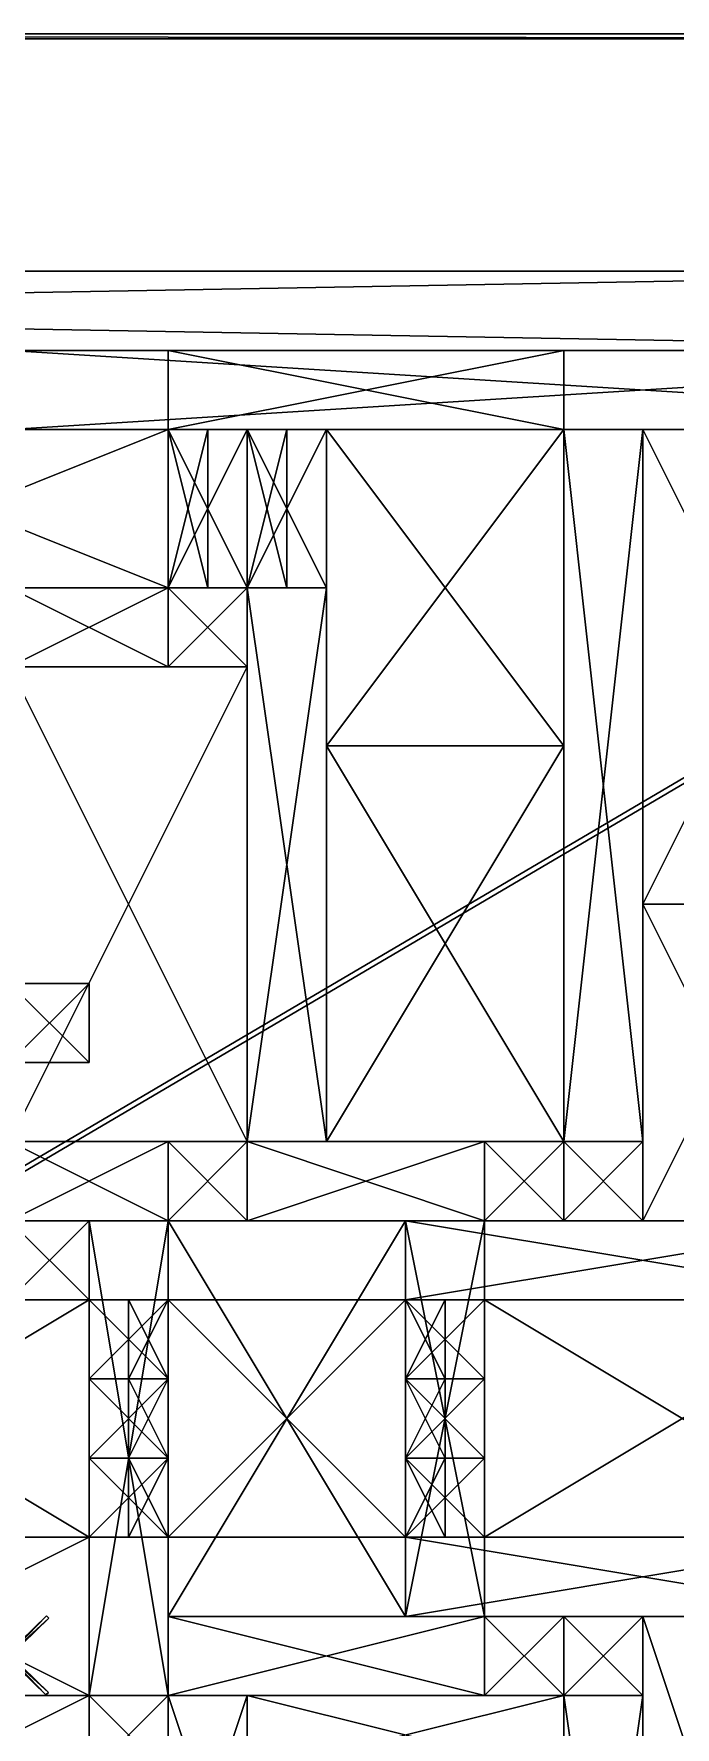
# Model space of a CAD drawing. Extents: x -1088 to 1104, y -640 to 640.
# Drawn here: x 314 to 573, y -45 to 640 of the extents above; entities that cross this region are included whole.
import ezdxf

# ---------------------------------------------------------------- set-up
doc = ezdxf.new("R2010")
doc.units = 0

msp = doc.modelspace()

# ---------------------------------------------------------------- meshes
at = {"layer": 'OBJECT1028', "color": 50}
mesh = msp.add_polyface(dxfattribs=at)
corners = [(176, 128, 48), (336, 128, 48), (336, 32, 48), (176, 32, 48), (176, 32, 16), (336, 32, 16), (336, 128, 16), (176, 128, 16)]
mesh.append_faces([[corners[k] for k in face] for face in [(1, 3, 0), (5, 7, 4), (3, 7, 0), (5, 1, 6), (0, 6, 1), (4, 2, 5)]], dxfattribs={"vtx0": -1})
mesh.append_faces([[corners[k] for k in face] for face in [(1, 2, 3), (5, 6, 7), (3, 4, 7), (5, 2, 1), (0, 7, 6), (4, 3, 2)]], dxfattribs={"vtx2": -1})
at = {"layer": 'OBJECT1029', "color": 50}
mesh = msp.add_polyface(dxfattribs=at)
corners = [(496, 128, 48), (656, 128, 48), (656, 32, 48), (496, 32, 48), (496, 32, 16), (656, 32, 16), (656, 128, 16), (496, 128, 16)]
mesh.append_faces([[corners[k] for k in face] for face in [(1, 3, 0), (5, 7, 4), (3, 7, 0), (5, 1, 6), (0, 6, 1), (4, 2, 5)]], dxfattribs={"vtx0": -1})
mesh.append_faces([[corners[k] for k in face] for face in [(1, 2, 3), (5, 6, 7), (3, 4, 7), (5, 2, 1), (0, 7, 6), (4, 3, 2)]], dxfattribs={"vtx2": -1})
at = {"layer": 'OBJECT1045', "color": 50}
mesh = msp.add_polyface(dxfattribs=at)
corners = [(464, 160, 64), (656, 160, 64), (656, 128, 64), (464, 128, 64), (464, 128, 48), (656, 128, 48), (656, 160, 48), (464, 160, 48)]
mesh.append_faces([[corners[k] for k in face] for face in [(1, 3, 0), (5, 7, 4), (3, 7, 0), (5, 1, 6), (0, 6, 1), (4, 2, 5)]], dxfattribs={"vtx0": -1})
mesh.append_faces([[corners[k] for k in face] for face in [(1, 2, 3), (5, 6, 7), (3, 4, 7), (5, 2, 1), (0, 7, 6), (4, 3, 2)]], dxfattribs={"vtx2": -1})
at = {"layer": 'OBJECT1046', "color": 50}
mesh = msp.add_polyface(dxfattribs=at)
corners = [(464, 32, 64), (656, 32, 64), (656, 0, 64), (464, 0, 64), (464, 0, 48), (656, 0, 48), (656, 32, 48), (464, 32, 48)]
mesh.append_faces([[corners[k] for k in face] for face in [(1, 3, 0), (5, 7, 4), (3, 7, 0), (5, 1, 6), (0, 6, 1), (4, 2, 5)]], dxfattribs={"vtx0": -1})
mesh.append_faces([[corners[k] for k in face] for face in [(1, 2, 3), (5, 6, 7), (3, 4, 7), (5, 2, 1), (0, 7, 6), (4, 3, 2)]], dxfattribs={"vtx2": -1})
at = {"layer": 'OBJECT1064', "color": 50}
mesh = msp.add_polyface(dxfattribs=at)
corners = [(304, 512, 112), (816, 512, 112), (816, 480, 112), (304, 480, 112), (304, 480, 48), (816, 480, 48), (816, 512, 48), (304, 512, 48)]
mesh.append_faces([[corners[k] for k in face] for face in [(1, 3, 0), (5, 7, 4), (3, 7, 0), (5, 1, 6), (0, 6, 1), (4, 2, 5)]], dxfattribs={"vtx0": -1})
mesh.append_faces([[corners[k] for k in face] for face in [(1, 2, 3), (5, 6, 7), (3, 4, 7), (5, 2, 1), (0, 7, 6), (4, 3, 2)]], dxfattribs={"vtx2": -1})
at = {"layer": 'OBJECT1065', "color": 50}
mesh = msp.add_polyface(dxfattribs=at)
corners = [(304, 480, 128), (304, 512, 128), (816, 512, 128), (816, 480, 128), (816, 480, 112), (816, 512, 112), (304, 512, 112), (304, 480, 112)]
mesh.append_faces([[corners[k] for k in face] for face in [(1, 3, 0), (5, 7, 4), (3, 7, 0), (5, 1, 6), (0, 6, 1), (4, 2, 5)]], dxfattribs={"vtx0": -1})
mesh.append_faces([[corners[k] for k in face] for face in [(1, 2, 3), (5, 6, 7), (3, 4, 7), (5, 2, 1), (0, 7, 6), (4, 3, 2)]], dxfattribs={"vtx2": -1})
at = {"layer": 'OBJECT1076', "color": 50}
mesh = msp.add_polyface(dxfattribs=at)
corners = [(432, 352, -32), (528, 352, -32), (528, 192, -32), (432, 192, -32), (432, 192, -48), (528, 192, -48), (528, 352, -48), (432, 352, -48)]
mesh.append_faces([[corners[k] for k in face] for face in [(1, 3, 0), (5, 7, 4), (3, 7, 0), (5, 1, 6), (0, 6, 1), (4, 2, 5)]], dxfattribs={"vtx0": -1})
mesh.append_faces([[corners[k] for k in face] for face in [(1, 2, 3), (5, 6, 7), (3, 4, 7), (5, 2, 1), (0, 7, 6), (4, 3, 2)]], dxfattribs={"vtx2": -1})
at = {"layer": 'OBJECT1077', "color": 50}
mesh = msp.add_polyface(dxfattribs=at)
corners = [(400, 192, -32), (496, 192, -32), (496, 160, -32), (400, 160, -32), (400, 160, -48), (496, 160, -48), (496, 192, -48), (400, 192, -48)]
mesh.append_faces([[corners[k] for k in face] for face in [(1, 3, 0), (5, 7, 4), (3, 7, 0), (5, 1, 6), (0, 6, 1), (4, 2, 5)]], dxfattribs={"vtx0": -1})
mesh.append_faces([[corners[k] for k in face] for face in [(1, 2, 3), (5, 6, 7), (3, 4, 7), (5, 2, 1), (0, 7, 6), (4, 3, 2)]], dxfattribs={"vtx2": -1})
at = {"layer": 'OBJECT1078', "color": 50}
mesh = msp.add_polyface(dxfattribs=at)
corners = [(368, 160, -32), (464, 160, -32), (464, 0, -32), (368, 0, -32), (368, 0, -48), (464, 0, -48), (464, 160, -48), (368, 160, -48)]
mesh.append_faces([[corners[k] for k in face] for face in [(1, 3, 0), (5, 7, 4), (3, 7, 0), (5, 1, 6), (0, 6, 1), (4, 2, 5)]], dxfattribs={"vtx0": -1})
mesh.append_faces([[corners[k] for k in face] for face in [(1, 2, 3), (5, 6, 7), (3, 4, 7), (5, 2, 1), (0, 7, 6), (4, 3, 2)]], dxfattribs={"vtx2": -1})
at = {"layer": 'OBJECT1079', "color": 50}
mesh = msp.add_polyface(dxfattribs=at)
corners = [(368, 0, -32), (496, 0, -32), (496, -32, -32), (368, -32, -32), (368, -32, -48), (496, -32, -48), (496, 0, -48), (368, 0, -48)]
mesh.append_faces([[corners[k] for k in face] for face in [(1, 3, 0), (5, 7, 4), (3, 7, 0), (5, 1, 6), (0, 6, 1), (4, 2, 5)]], dxfattribs={"vtx0": -1})
mesh.append_faces([[corners[k] for k in face] for face in [(1, 2, 3), (5, 6, 7), (3, 4, 7), (5, 2, 1), (0, 7, 6), (4, 3, 2)]], dxfattribs={"vtx2": -1})
at = {"layer": 'OBJECT1080', "color": 50}
mesh = msp.add_polyface(dxfattribs=at)
corners = [(400, -32, -32), (528, -32, -32), (528, -64, -32), (400, -64, -32), (400, -64, -48), (528, -64, -48), (528, -32, -48), (400, -32, -48)]
mesh.append_faces([[corners[k] for k in face] for face in [(1, 3, 0), (5, 7, 4), (3, 7, 0), (5, 1, 6), (0, 6, 1), (4, 2, 5)]], dxfattribs={"vtx0": -1})
mesh.append_faces([[corners[k] for k in face] for face in [(1, 2, 3), (5, 6, 7), (3, 4, 7), (5, 2, 1), (0, 7, 6), (4, 3, 2)]], dxfattribs={"vtx2": -1})
at = {"layer": 'OBJECT1083', "color": 50}
mesh = msp.add_polyface(dxfattribs=at)
corners = [(208, 480, 48), (368, 480, 48), (368, 416, 48), (208, 416, 48), (208, 416, 16), (368, 416, 16), (368, 480, 16), (208, 480, 16)]
mesh.append_faces([[corners[k] for k in face] for face in [(1, 3, 0), (5, 7, 4), (3, 7, 0), (5, 1, 6), (0, 6, 1), (4, 2, 5)]], dxfattribs={"vtx0": -1})
mesh.append_faces([[corners[k] for k in face] for face in [(1, 2, 3), (5, 6, 7), (3, 4, 7), (5, 2, 1), (0, 7, 6), (4, 3, 2)]], dxfattribs={"vtx2": -1})
at = {"layer": 'OBJECT1149', "color": 50}
mesh = msp.add_polyface(dxfattribs=at)
corners = [(400, 192, 48), (400, 416, 48), (432, 416, 48), (432, 192, 48), (432, 192, -48), (432, 416, -48), (400, 416, -48), (400, 192, -48)]
mesh.append_faces([[corners[k] for k in face] for face in [(1, 3, 0), (5, 7, 4), (3, 7, 0), (5, 1, 6), (0, 6, 1), (4, 2, 5)]], dxfattribs={"vtx0": -1})
mesh.append_faces([[corners[k] for k in face] for face in [(1, 2, 3), (5, 6, 7), (3, 4, 7), (5, 2, 1), (0, 7, 6), (4, 3, 2)]], dxfattribs={"vtx2": -1})
at = {"layer": 'OBJECT1150', "color": 50}
mesh = msp.add_polyface(dxfattribs=at)
corners = [(368, 160, 48), (368, 192, 48), (400, 192, 48), (400, 160, 48), (400, 160, -48), (400, 192, -48), (368, 192, -48), (368, 160, -48)]
mesh.append_faces([[corners[k] for k in face] for face in [(1, 3, 0), (5, 7, 4), (3, 7, 0), (5, 1, 6), (0, 6, 1), (4, 2, 5)]], dxfattribs={"vtx0": -1})
mesh.append_faces([[corners[k] for k in face] for face in [(1, 2, 3), (5, 6, 7), (3, 4, 7), (5, 2, 1), (0, 7, 6), (4, 3, 2)]], dxfattribs={"vtx2": -1})
at = {"layer": 'OBJECT1151', "color": 50}
mesh = msp.add_polyface(dxfattribs=at)
corners = [(336, -32, 48), (336, 160, 48), (368, 160, 48), (368, -32, 48), (368, -32, -48), (368, 160, -48), (336, 160, -48), (336, -32, -48)]
mesh.append_faces([[corners[k] for k in face] for face in [(1, 3, 0), (5, 7, 4), (3, 7, 0), (5, 1, 6), (0, 6, 1), (4, 2, 5)]], dxfattribs={"vtx0": -1})
mesh.append_faces([[corners[k] for k in face] for face in [(1, 2, 3), (5, 6, 7), (3, 4, 7), (5, 2, 1), (0, 7, 6), (4, 3, 2)]], dxfattribs={"vtx2": -1})
at = {"layer": 'OBJECT1152', "color": 50}
mesh = msp.add_polyface(dxfattribs=at)
corners = [(368, -128, 48), (368, -32, 48), (400, -32, 48), (400, -128, 48), (400, -128, -48), (400, -32, -48), (368, -32, -48), (368, -128, -48)]
mesh.append_faces([[corners[k] for k in face] for face in [(1, 3, 0), (5, 7, 4), (3, 7, 0), (5, 1, 6), (0, 6, 1), (4, 2, 5)]], dxfattribs={"vtx0": -1})
mesh.append_faces([[corners[k] for k in face] for face in [(1, 2, 3), (5, 6, 7), (3, 4, 7), (5, 2, 1), (0, 7, 6), (4, 3, 2)]], dxfattribs={"vtx2": -1})
at = {"layer": 'OBJECT1155', "color": 50}
mesh = msp.add_polyface(dxfattribs=at)
corners = [(528, -256, 48), (528, -32, 48), (560, -32, 48), (560, -256, 48), (560, -256, -48), (560, -32, -48), (528, -32, -48), (528, -256, -48)]
mesh.append_faces([[corners[k] for k in face] for face in [(1, 3, 0), (5, 7, 4), (3, 7, 0), (5, 1, 6), (0, 6, 1), (4, 2, 5)]], dxfattribs={"vtx0": -1})
mesh.append_faces([[corners[k] for k in face] for face in [(1, 2, 3), (5, 6, 7), (3, 4, 7), (5, 2, 1), (0, 7, 6), (4, 3, 2)]], dxfattribs={"vtx2": -1})
at = {"layer": 'OBJECT1156', "color": 50}
mesh = msp.add_polyface(dxfattribs=at)
corners = [(496, -32, 48), (496, 0, 48), (528, 0, 48), (528, -32, 48), (528, -32, -48), (528, 0, -48), (496, 0, -48), (496, -32, -48)]
mesh.append_faces([[corners[k] for k in face] for face in [(1, 3, 0), (5, 7, 4), (3, 7, 0), (5, 1, 6), (0, 6, 1), (4, 2, 5)]], dxfattribs={"vtx0": -1})
mesh.append_faces([[corners[k] for k in face] for face in [(1, 2, 3), (5, 6, 7), (3, 4, 7), (5, 2, 1), (0, 7, 6), (4, 3, 2)]], dxfattribs={"vtx2": -1})
at = {"layer": 'OBJECT1157', "color": 50}
mesh = msp.add_polyface(dxfattribs=at)
corners = [(464, 0, 48), (464, 160, 48), (496, 160, 48), (496, 0, 48), (496, 0, -48), (496, 160, -48), (464, 160, -48), (464, 0, -48)]
mesh.append_faces([[corners[k] for k in face] for face in [(1, 3, 0), (5, 7, 4), (3, 7, 0), (5, 1, 6), (0, 6, 1), (4, 2, 5)]], dxfattribs={"vtx0": -1})
mesh.append_faces([[corners[k] for k in face] for face in [(1, 2, 3), (5, 6, 7), (3, 4, 7), (5, 2, 1), (0, 7, 6), (4, 3, 2)]], dxfattribs={"vtx2": -1})
at = {"layer": 'OBJECT1158', "color": 50}
mesh = msp.add_polyface(dxfattribs=at)
corners = [(496, 160, 48), (496, 192, 48), (528, 192, 48), (528, 160, 48), (528, 160, -48), (528, 192, -48), (496, 192, -48), (496, 160, -48)]
mesh.append_faces([[corners[k] for k in face] for face in [(1, 3, 0), (5, 7, 4), (3, 7, 0), (5, 1, 6), (0, 6, 1), (4, 2, 5)]], dxfattribs={"vtx0": -1})
mesh.append_faces([[corners[k] for k in face] for face in [(1, 2, 3), (5, 6, 7), (3, 4, 7), (5, 2, 1), (0, 7, 6), (4, 3, 2)]], dxfattribs={"vtx2": -1})
at = {"layer": 'OBJECT1159', "color": 50}
mesh = msp.add_polyface(dxfattribs=at)
corners = [(528, 192, 48), (528, 480, 48), (560, 480, 48), (560, 192, 48), (560, 192, -48), (560, 480, -48), (528, 480, -48), (528, 192, -48)]
mesh.append_faces([[corners[k] for k in face] for face in [(1, 3, 0), (5, 7, 4), (3, 7, 0), (5, 1, 6), (0, 6, 1), (4, 2, 5)]], dxfattribs={"vtx0": -1})
mesh.append_faces([[corners[k] for k in face] for face in [(1, 2, 3), (5, 6, 7), (3, 4, 7), (5, 2, 1), (0, 7, 6), (4, 3, 2)]], dxfattribs={"vtx2": -1})
at = {"layer": 'OBJECT1160', "color": 50}
mesh = msp.add_polyface(dxfattribs=at)
corners = [(368, 512, 48), (528, 512, 48), (528, 480, 48), (368, 480, 48), (368, 480, -48), (528, 480, -48), (528, 512, -48), (368, 512, -48)]
mesh.append_faces([[corners[k] for k in face] for face in [(1, 3, 0), (5, 7, 4), (3, 7, 0), (5, 1, 6), (0, 6, 1), (4, 2, 5)]], dxfattribs={"vtx0": -1})
mesh.append_faces([[corners[k] for k in face] for face in [(1, 2, 3), (5, 6, 7), (3, 4, 7), (5, 2, 1), (0, 7, 6), (4, 3, 2)]], dxfattribs={"vtx2": -1})
at = {"layer": 'OBJECT1161', "color": 50}
mesh = msp.add_polyface(dxfattribs=at)
corners = [(368, 384, 48), (368, 416, 48), (400, 416, 48), (400, 384, 48), (400, 384, -48), (400, 416, -48), (368, 416, -48), (368, 384, -48)]
mesh.append_faces([[corners[k] for k in face] for face in [(1, 3, 0), (5, 7, 4), (3, 7, 0), (5, 1, 6), (0, 6, 1), (4, 2, 5)]], dxfattribs={"vtx0": -1})
mesh.append_faces([[corners[k] for k in face] for face in [(1, 2, 3), (5, 6, 7), (3, 4, 7), (5, 2, 1), (0, 7, 6), (4, 3, 2)]], dxfattribs={"vtx2": -1})
at = {"layer": 'OBJECT1204', "color": 50}
mesh = msp.add_polyface(dxfattribs=at)
corners = [(560, 0, 48), (656, 0, 48), (656, -288, 48), (560, -288, 48), (560, -288, 16), (656, -288, 16), (656, 0, 16), (560, 0, 16)]
mesh.append_faces([[corners[k] for k in face] for face in [(1, 3, 0), (5, 7, 4), (3, 7, 0), (5, 1, 6), (0, 6, 1), (4, 2, 5)]], dxfattribs={"vtx0": -1})
mesh.append_faces([[corners[k] for k in face] for face in [(1, 2, 3), (5, 6, 7), (3, 4, 7), (5, 2, 1), (0, 7, 6), (4, 3, 2)]], dxfattribs={"vtx2": -1})
at = {"layer": 'OBJECT1205', "color": 50}
mesh = msp.add_polyface(dxfattribs=at)
corners = [(528, 0, 48), (560, 0, 48), (560, -32, 48), (528, -32, 48), (528, -32, 16), (560, -32, 16), (560, 0, 16), (528, 0, 16)]
mesh.append_faces([[corners[k] for k in face] for face in [(1, 3, 0), (5, 7, 4), (3, 7, 0), (5, 1, 6), (0, 6, 1), (4, 2, 5)]], dxfattribs={"vtx0": -1})
mesh.append_faces([[corners[k] for k in face] for face in [(1, 2, 3), (5, 6, 7), (3, 4, 7), (5, 2, 1), (0, 7, 6), (4, 3, 2)]], dxfattribs={"vtx2": -1})
at = {"layer": 'OBJECT1206', "color": 50}
mesh = msp.add_polyface(dxfattribs=at)
corners = [(528, 192, 48), (560, 192, 48), (560, 160, 48), (528, 160, 48), (528, 160, 16), (560, 160, 16), (560, 192, 16), (528, 192, 16)]
mesh.append_faces([[corners[k] for k in face] for face in [(1, 3, 0), (5, 7, 4), (3, 7, 0), (5, 1, 6), (0, 6, 1), (4, 2, 5)]], dxfattribs={"vtx0": -1})
mesh.append_faces([[corners[k] for k in face] for face in [(1, 2, 3), (5, 6, 7), (3, 4, 7), (5, 2, 1), (0, 7, 6), (4, 3, 2)]], dxfattribs={"vtx2": -1})
at = {"layer": 'OBJECT1207', "color": 50}
mesh = msp.add_polyface(dxfattribs=at)
corners = [(560, 480, 48), (656, 480, 48), (656, 288, 48), (560, 288, 48), (560, 288, 16), (656, 288, 16), (656, 480, 16), (560, 480, 16)]
mesh.append_faces([[corners[k] for k in face] for face in [(1, 3, 0), (5, 7, 4), (3, 7, 0), (5, 1, 6), (0, 6, 1), (4, 2, 5)]], dxfattribs={"vtx0": -1})
mesh.append_faces([[corners[k] for k in face] for face in [(1, 2, 3), (5, 6, 7), (3, 4, 7), (5, 2, 1), (0, 7, 6), (4, 3, 2)]], dxfattribs={"vtx2": -1})
at = {"layer": 'OBJECT1208', "color": 50}
mesh = msp.add_polyface(dxfattribs=at)
corners = [(560, 288, 48), (624, 288, 48), (624, 160, 48), (560, 160, 48), (560, 160, 16), (624, 160, 16), (624, 288, 16), (560, 288, 16)]
mesh.append_faces([[corners[k] for k in face] for face in [(1, 3, 0), (5, 7, 4), (3, 7, 0), (5, 1, 6), (0, 6, 1), (4, 2, 5)]], dxfattribs={"vtx0": -1})
mesh.append_faces([[corners[k] for k in face] for face in [(1, 2, 3), (5, 6, 7), (3, 4, 7), (5, 2, 1), (0, 7, 6), (4, 3, 2)]], dxfattribs={"vtx2": -1})
at = {"layer": 'OBJECT1297', "color": 50}
mesh = msp.add_polyface(dxfattribs=at)
corners = [(304, 416, 48), (368, 416, 48), (368, 384, 48), (304, 384, 48), (304, 384, 16), (368, 384, 16), (368, 416, 16), (304, 416, 16)]
mesh.append_faces([[corners[k] for k in face] for face in [(1, 3, 0), (5, 7, 4), (3, 7, 0), (5, 1, 6), (0, 6, 1), (4, 2, 5)]], dxfattribs={"vtx0": -1})
mesh.append_faces([[corners[k] for k in face] for face in [(1, 2, 3), (5, 6, 7), (3, 4, 7), (5, 2, 1), (0, 7, 6), (4, 3, 2)]], dxfattribs={"vtx2": -1})
at = {"layer": 'OBJECT1298', "color": 50}
mesh = msp.add_polyface(dxfattribs=at)
corners = [(304, 384, 48), (400, 384, 48), (400, 192, 48), (304, 192, 48), (304, 192, 16), (400, 192, 16), (400, 384, 16), (304, 384, 16)]
mesh.append_faces([[corners[k] for k in face] for face in [(1, 3, 0), (5, 7, 4), (3, 7, 0), (5, 1, 6), (0, 6, 1), (4, 2, 5)]], dxfattribs={"vtx0": -1})
mesh.append_faces([[corners[k] for k in face] for face in [(1, 2, 3), (5, 6, 7), (3, 4, 7), (5, 2, 1), (0, 7, 6), (4, 3, 2)]], dxfattribs={"vtx2": -1})
at = {"layer": 'OBJECT1299', "color": 50}
mesh = msp.add_polyface(dxfattribs=at)
corners = [(304, 192, 48), (368, 192, 48), (368, 160, 48), (304, 160, 48), (304, 160, 16), (368, 160, 16), (368, 192, 16), (304, 192, 16)]
mesh.append_faces([[corners[k] for k in face] for face in [(1, 3, 0), (5, 7, 4), (3, 7, 0), (5, 1, 6), (0, 6, 1), (4, 2, 5)]], dxfattribs={"vtx0": -1})
mesh.append_faces([[corners[k] for k in face] for face in [(1, 2, 3), (5, 6, 7), (3, 4, 7), (5, 2, 1), (0, 7, 6), (4, 3, 2)]], dxfattribs={"vtx2": -1})
at = {"layer": 'OBJECT149', "color": 50}
mesh = msp.add_polyface(dxfattribs=at)
corners = [(144, -32, 48), (336, -32, 48), (336, -128, 48), (144, -128, 48), (144, -128, 16), (336, -128, 16), (336, -32, 16), (144, -32, 16)]
mesh.append_faces([[corners[k] for k in face] for face in [(1, 3, 0), (5, 7, 4), (3, 7, 0), (5, 1, 6), (0, 6, 1), (4, 2, 5)]], dxfattribs={"vtx0": -1})
mesh.append_faces([[corners[k] for k in face] for face in [(1, 2, 3), (5, 6, 7), (3, 4, 7), (5, 2, 1), (0, 7, 6), (4, 3, 2)]], dxfattribs={"vtx2": -1})
at = {"layer": 'OBJECT150', "color": 50}
mesh = msp.add_polyface(dxfattribs=at)
corners = [(336, -32, 48), (368, -32, 48), (368, -64, 48), (336, -64, 48), (336, -64, 16), (368, -64, 16), (368, -32, 16), (336, -32, 16)]
mesh.append_faces([[corners[k] for k in face] for face in [(1, 3, 0), (5, 7, 4), (3, 7, 0), (5, 1, 6), (0, 6, 1), (4, 2, 5)]], dxfattribs={"vtx0": -1})
mesh.append_faces([[corners[k] for k in face] for face in [(1, 2, 3), (5, 6, 7), (3, 4, 7), (5, 2, 1), (0, 7, 6), (4, 3, 2)]], dxfattribs={"vtx2": -1})
at = {"layer": 'OBJECT162', "color": 50}
mesh = msp.add_polyface(dxfattribs=at)
corners = [(304, 160, 48), (336, 160, 48), (336, 128, 48), (304, 128, 48), (304, 128, 16), (336, 128, 16), (336, 160, 16), (304, 160, 16)]
mesh.append_faces([[corners[k] for k in face] for face in [(1, 3, 0), (5, 7, 4), (3, 7, 0), (5, 1, 6), (0, 6, 1), (4, 2, 5)]], dxfattribs={"vtx0": -1})
mesh.append_faces([[corners[k] for k in face] for face in [(1, 2, 3), (5, 6, 7), (3, 4, 7), (5, 2, 1), (0, 7, 6), (4, 3, 2)]], dxfattribs={"vtx2": -1})
at = {"layer": 'OBJECT197', "color": 50}
mesh = msp.add_polyface(dxfattribs=at)
corners = [(-1084, -640, 832), (-1084, 640, 832), (1092, 640, 832), (1092, -640, 832), (-1084, 640, 830), (-1084, -640, 830), (1092, -640, 830), (1092, 640, 830)]
mesh.append_faces([[corners[k] for k in face] for face in [(1, 3, 0), (1, 5, 4), (3, 7, 6), (2, 4, 7), (0, 6, 5), (5, 7, 4)]], dxfattribs={"vtx0": -1})
mesh.append_faces([[corners[k] for k in face] for face in [(1, 2, 3), (1, 0, 5), (3, 2, 7), (2, 1, 4), (0, 3, 6), (5, 6, 7)]], dxfattribs={"vtx2": -1})
at = {"layer": 'OBJECT201', "color": 50}
mesh = msp.add_polyface(dxfattribs=at)
corners = [(-1080, 640, -128), (1092, 640, -128), (1092, 640, 828), (-1080, 640, 828), (-1080, 638, 828), (1092, 638, 828), (-1080, 638, -128), (1092, 638, -128)]
mesh.append_faces([[corners[k] for k in face] for face in [(1, 3, 0), (3, 5, 4), (0, 7, 1), (0, 4, 6), (1, 5, 2), (6, 5, 7)]], dxfattribs={"vtx0": -1})
mesh.append_faces([[corners[k] for k in face] for face in [(1, 2, 3), (3, 2, 5), (0, 6, 7), (0, 3, 4), (1, 7, 5), (6, 4, 5)]], dxfattribs={"vtx2": -1})
at = {"layer": 'OBJECT203', "color": 50}
mesh = msp.add_polyface(dxfattribs=at)
corners = [(-1088, 640, -128), (-1088, -640, -128), (1088, -640, -128), (1088, 640, -128), (-1088, -640, -126), (-1088, 640, -126), (1088, 640, -126), (1088, -640, -126)]
mesh.append_faces([[corners[k] for k in face] for face in [(1, 3, 0), (1, 5, 4), (3, 7, 6), (0, 6, 5), (2, 4, 7), (5, 7, 4)]], dxfattribs={"vtx0": -1})
mesh.append_faces([[corners[k] for k in face] for face in [(1, 2, 3), (1, 0, 5), (3, 2, 7), (0, 3, 6), (2, 1, 4), (5, 6, 7)]], dxfattribs={"vtx2": -1})
at = {"layer": 'OBJECT241', "color": 50}
mesh = msp.add_polyface(dxfattribs=at)
corners = [(304, 256, 176), (336, 256, 176), (336, 224, 176), (304, 224, 176), (304, 224, 112), (336, 224, 112), (336, 256, 112), (304, 256, 112)]
mesh.append_faces([[corners[k] for k in face] for face in [(1, 3, 0), (5, 7, 4), (3, 7, 0), (5, 1, 6), (0, 6, 1), (4, 2, 5)]], dxfattribs={"vtx0": -1})
mesh.append_faces([[corners[k] for k in face] for face in [(1, 2, 3), (5, 6, 7), (3, 4, 7), (5, 2, 1), (0, 7, 6), (4, 3, 2)]], dxfattribs={"vtx2": -1})
at = {"layer": 'OBJECT277', "color": 50}
mesh = msp.add_polyface(dxfattribs=at)
corners = [(287.022003, -1.17495, 80), (288, -0.218902, 80), (319.553009, -30.812901, 80), (318.566986, -31.768999, 80), (318.566986, -31.768999, 52.024799), (319.553009, -30.812901, 52.024799), (288, -0.218902, 52.024799), (287.022003, -1.17495, 52.024799)]
mesh.append_faces([[corners[k] for k in face] for face in [(1, 3, 0), (5, 7, 4), (3, 7, 0), (5, 1, 6), (0, 6, 1), (4, 2, 5)]], dxfattribs={"vtx0": -1})
mesh.append_faces([[corners[k] for k in face] for face in [(1, 2, 3), (5, 6, 7), (3, 4, 7), (5, 2, 1), (0, 7, 6), (4, 3, 2)]], dxfattribs={"vtx2": -1})
at = {"layer": 'OBJECT278', "color": 50}
mesh = msp.add_polyface(dxfattribs=at)
corners = [(318.799988, 0.230988, 80), (319.786011, -0.725067, 80), (288.240997, -31.319201, 80), (287.255005, -30.3631, 80), (287.255005, -30.3631, 52.024799), (288.240997, -31.319201, 52.024799), (319.786011, -0.725067, 52.024799), (318.799988, 0.230988, 52.024799)]
mesh.append_faces([[corners[k] for k in face] for face in [(1, 3, 0), (5, 7, 4), (3, 7, 0), (5, 1, 6), (0, 6, 1), (4, 2, 5)]], dxfattribs={"vtx0": -1})
mesh.append_faces([[corners[k] for k in face] for face in [(1, 2, 3), (5, 6, 7), (3, 4, 7), (5, 2, 1), (0, 7, 6), (4, 3, 2)]], dxfattribs={"vtx2": -1})
at = {"layer": 'OBJECT305', "color": 50}
mesh = msp.add_polyface(dxfattribs=at)
corners = [(368, 0, -28), (496, 0, -28), (496, -32, -28), (368, -32, -28), (368, -32, -32), (496, -32, -32), (496, 0, -32), (368, 0, -32)]
mesh.append_faces([[corners[k] for k in face] for face in [(1, 3, 0), (5, 7, 4), (3, 7, 0), (5, 1, 6), (0, 6, 1), (4, 2, 5)]], dxfattribs={"vtx0": -1})
mesh.append_faces([[corners[k] for k in face] for face in [(1, 2, 3), (5, 6, 7), (3, 4, 7), (5, 2, 1), (0, 7, 6), (4, 3, 2)]], dxfattribs={"vtx2": -1})
at = {"layer": 'OBJECT306', "color": 50}
mesh = msp.add_polyface(dxfattribs=at)
corners = [(400, -32, -28), (528, -32, -28), (528, -64, -28), (400, -64, -28), (400, -64, -32), (528, -64, -32), (528, -32, -32), (400, -32, -32)]
mesh.append_faces([[corners[k] for k in face] for face in [(1, 3, 0), (5, 7, 4), (3, 7, 0), (5, 1, 6), (0, 6, 1), (4, 2, 5)]], dxfattribs={"vtx0": -1})
mesh.append_faces([[corners[k] for k in face] for face in [(1, 2, 3), (5, 6, 7), (3, 4, 7), (5, 2, 1), (0, 7, 6), (4, 3, 2)]], dxfattribs={"vtx2": -1})
at = {"layer": 'OBJECT307', "color": 50}
mesh = msp.add_polyface(dxfattribs=at)
corners = [(368, 160, -28), (464, 160, -28), (464, 0, -28), (368, 0, -28), (368, 0, -32), (464, 0, -32), (464, 160, -32), (368, 160, -32)]
mesh.append_faces([[corners[k] for k in face] for face in [(1, 3, 0), (5, 7, 4), (3, 7, 0), (5, 1, 6), (0, 6, 1), (4, 2, 5)]], dxfattribs={"vtx0": -1})
mesh.append_faces([[corners[k] for k in face] for face in [(1, 2, 3), (5, 6, 7), (3, 4, 7), (5, 2, 1), (0, 7, 6), (4, 3, 2)]], dxfattribs={"vtx2": -1})
at = {"layer": 'OBJECT308', "color": 50}
mesh = msp.add_polyface(dxfattribs=at)
corners = [(400, 192, -28), (496, 192, -28), (496, 160, -28), (400, 160, -28), (400, 160, -32), (496, 160, -32), (496, 192, -32), (400, 192, -32)]
mesh.append_faces([[corners[k] for k in face] for face in [(1, 3, 0), (5, 7, 4), (3, 7, 0), (5, 1, 6), (0, 6, 1), (4, 2, 5)]], dxfattribs={"vtx0": -1})
mesh.append_faces([[corners[k] for k in face] for face in [(1, 2, 3), (5, 6, 7), (3, 4, 7), (5, 2, 1), (0, 7, 6), (4, 3, 2)]], dxfattribs={"vtx2": -1})
at = {"layer": 'OBJECT309', "color": 50}
mesh = msp.add_polyface(dxfattribs=at)
corners = [(432, 352, -28), (528, 352, -28), (528, 192, -28), (432, 192, -28), (432, 192, -32), (528, 192, -32), (528, 352, -32), (432, 352, -32)]
mesh.append_faces([[corners[k] for k in face] for face in [(1, 3, 0), (5, 7, 4), (3, 7, 0), (5, 1, 6), (0, 6, 1), (4, 2, 5)]], dxfattribs={"vtx0": -1})
mesh.append_faces([[corners[k] for k in face] for face in [(1, 2, 3), (5, 6, 7), (3, 4, 7), (5, 2, 1), (0, 7, 6), (4, 3, 2)]], dxfattribs={"vtx2": -1})
at = {"layer": 'OBJECT319', "color": 50}
mesh = msp.add_polyface(dxfattribs=at)
corners = [(208, 32, 48), (336, 32, 48), (336, -32, 48), (208, -32, 48), (208, -32, 16), (336, -32, 16), (336, 32, 16), (208, 32, 16)]
mesh.append_faces([[corners[k] for k in face] for face in [(1, 3, 0), (5, 7, 4), (3, 7, 0), (5, 1, 6), (0, 6, 1), (4, 2, 5)]], dxfattribs={"vtx0": -1})
mesh.append_faces([[corners[k] for k in face] for face in [(1, 2, 3), (5, 6, 7), (3, 4, 7), (5, 2, 1), (0, 7, 6), (4, 3, 2)]], dxfattribs={"vtx2": -1})
at = {"layer": 'OBJECT390', "color": 50}
mesh = msp.add_polyface(dxfattribs=at)
corners = [(432, 480, -16), (528, 480, -16), (528, 352, -16), (432, 352, -16), (432, 352, -48), (528, 352, -48), (528, 480, -48), (432, 480, -48)]
mesh.append_faces([[corners[k] for k in face] for face in [(1, 3, 0), (5, 7, 4), (3, 7, 0), (5, 1, 6), (0, 6, 1), (4, 2, 5)]], dxfattribs={"vtx0": -1})
mesh.append_faces([[corners[k] for k in face] for face in [(1, 2, 3), (5, 6, 7), (3, 4, 7), (5, 2, 1), (0, 7, 6), (4, 3, 2)]], dxfattribs={"vtx2": -1})
at = {"layer": 'OBJECT391', "color": 50}
mesh = msp.add_polyface(dxfattribs=at)
corners = [(384, 416, 48), (368, 416, 48), (368, 480, 48), (384, 480, 48), (384, 480, 32), (368, 480, 32), (368, 416, 32), (384, 416, 32)]
mesh.append_faces([[corners[k] for k in face] for face in [(1, 3, 0), (5, 7, 4), (3, 7, 0), (5, 1, 6), (0, 6, 1), (4, 2, 5)]], dxfattribs={"vtx0": -1})
mesh.append_faces([[corners[k] for k in face] for face in [(1, 2, 3), (5, 6, 7), (3, 4, 7), (5, 2, 1), (0, 7, 6), (4, 3, 2)]], dxfattribs={"vtx2": -1})
at = {"layer": 'OBJECT392', "color": 50}
mesh = msp.add_polyface(dxfattribs=at)
corners = [(400, 416, 32), (368, 416, 32), (368, 480, 32), (400, 480, 32), (400, 480, 16), (368, 480, 16), (368, 416, 16), (400, 416, 16)]
mesh.append_faces([[corners[k] for k in face] for face in [(1, 3, 0), (5, 7, 4), (3, 7, 0), (5, 1, 6), (0, 6, 1), (4, 2, 5)]], dxfattribs={"vtx0": -1})
mesh.append_faces([[corners[k] for k in face] for face in [(1, 2, 3), (5, 6, 7), (3, 4, 7), (5, 2, 1), (0, 7, 6), (4, 3, 2)]], dxfattribs={"vtx2": -1})
at = {"layer": 'OBJECT393', "color": 50}
mesh = msp.add_polyface(dxfattribs=at)
corners = [(416, 416, 16), (400, 416, 16), (400, 480, 16), (416, 480, 16), (416, 480), (400, 480), (400, 416), (416, 416)]
mesh.append_faces([[corners[k] for k in face] for face in [(1, 3, 0), (5, 7, 4), (3, 7, 0), (5, 1, 6), (0, 6, 1), (4, 2, 5)]], dxfattribs={"vtx0": -1})
mesh.append_faces([[corners[k] for k in face] for face in [(1, 2, 3), (5, 6, 7), (3, 4, 7), (5, 2, 1), (0, 7, 6), (4, 3, 2)]], dxfattribs={"vtx2": -1})
at = {"layer": 'OBJECT394', "color": 50}
mesh = msp.add_polyface(dxfattribs=at)
corners = [(432, 416), (400, 416), (400, 480), (432, 480), (432, 480, -16), (400, 480, -16), (400, 416, -16), (432, 416, -16)]
mesh.append_faces([[corners[k] for k in face] for face in [(1, 3, 0), (5, 7, 4), (3, 7, 0), (5, 1, 6), (0, 6, 1), (4, 2, 5)]], dxfattribs={"vtx0": -1})
mesh.append_faces([[corners[k] for k in face] for face in [(1, 2, 3), (5, 6, 7), (3, 4, 7), (5, 2, 1), (0, 7, 6), (4, 3, 2)]], dxfattribs={"vtx2": -1})
at = {"layer": 'OBJECT684', "color": 50}
mesh = msp.add_polyface(dxfattribs=at)
corners = [(-1008, 544, 720), (800, 544, 720), (800, 512, 720), (-1008, 512, 720), (-1008, 512, 16), (800, 512, 16), (800, 544, 16), (-1008, 544, 16)]
mesh.append_faces([[corners[k] for k in face] for face in [(1, 3, 0), (5, 7, 4), (3, 7, 0), (5, 1, 6), (0, 6, 1), (4, 2, 5)]], dxfattribs={"vtx0": -1})
mesh.append_faces([[corners[k] for k in face] for face in [(1, 2, 3), (5, 6, 7), (3, 4, 7), (5, 2, 1), (0, 7, 6), (4, 3, 2)]], dxfattribs={"vtx2": -1})
at = {"layer": 'OBJECT979', "color": 50}
mesh = msp.add_polyface(dxfattribs=at)
corners = [(368, 128, 80), (368, 96, 80), (352, 96, 80), (352, 128, 80), (352, 128, 64), (352, 96, 64), (368, 96, 64), (368, 128, 64)]
mesh.append_faces([[corners[k] for k in face] for face in [(1, 3, 0), (5, 7, 4), (7, 3, 4), (1, 5, 2), (4, 2, 5), (0, 6, 1)]], dxfattribs={"vtx0": -1})
mesh.append_faces([[corners[k] for k in face] for face in [(1, 2, 3), (5, 6, 7), (7, 0, 3), (1, 6, 5), (4, 3, 2), (0, 7, 6)]], dxfattribs={"vtx2": -1})
at = {"layer": 'OBJECT980', "color": 50}
mesh = msp.add_polyface(dxfattribs=at)
corners = [(368, 128, 64), (368, 96, 64), (336, 96, 64), (336, 128, 64), (336, 128, 48), (336, 96, 48), (368, 96, 48), (368, 128, 48)]
mesh.append_faces([[corners[k] for k in face] for face in [(1, 3, 0), (5, 7, 4), (7, 3, 4), (1, 5, 2), (4, 2, 5), (0, 6, 1)]], dxfattribs={"vtx0": -1})
mesh.append_faces([[corners[k] for k in face] for face in [(1, 2, 3), (5, 6, 7), (7, 0, 3), (1, 6, 5), (4, 3, 2), (0, 7, 6)]], dxfattribs={"vtx2": -1})
at = {"layer": 'OBJECT981', "color": 50}
mesh = msp.add_polyface(dxfattribs=at)
corners = [(368, 96, 64), (368, 64, 64), (336, 64, 64), (336, 96, 64), (336, 96, 48), (336, 64, 48), (368, 64, 48), (368, 96, 48)]
mesh.append_faces([[corners[k] for k in face] for face in [(1, 3, 0), (5, 7, 4), (7, 3, 4), (1, 5, 2), (4, 2, 5), (0, 6, 1)]], dxfattribs={"vtx0": -1})
mesh.append_faces([[corners[k] for k in face] for face in [(1, 2, 3), (5, 6, 7), (7, 0, 3), (1, 6, 5), (4, 3, 2), (0, 7, 6)]], dxfattribs={"vtx2": -1})
at = {"layer": 'OBJECT982', "color": 50}
mesh = msp.add_polyface(dxfattribs=at)
corners = [(368, 96, 80), (368, 64, 80), (352, 64, 80), (352, 96, 80), (352, 96, 64), (352, 64, 64), (368, 64, 64), (368, 96, 64)]
mesh.append_faces([[corners[k] for k in face] for face in [(1, 3, 0), (5, 7, 4), (7, 3, 4), (1, 5, 2), (4, 2, 5), (0, 6, 1)]], dxfattribs={"vtx0": -1})
mesh.append_faces([[corners[k] for k in face] for face in [(1, 2, 3), (5, 6, 7), (7, 0, 3), (1, 6, 5), (4, 3, 2), (0, 7, 6)]], dxfattribs={"vtx2": -1})
at = {"layer": 'OBJECT983', "color": 50}
mesh = msp.add_polyface(dxfattribs=at)
corners = [(368, 64, 80), (368, 32, 80), (352, 32, 80), (352, 64, 80), (352, 64, 64), (352, 32, 64), (368, 32, 64), (368, 64, 64)]
mesh.append_faces([[corners[k] for k in face] for face in [(1, 3, 0), (5, 7, 4), (7, 3, 4), (1, 5, 2), (4, 2, 5), (0, 6, 1)]], dxfattribs={"vtx0": -1})
mesh.append_faces([[corners[k] for k in face] for face in [(1, 2, 3), (5, 6, 7), (7, 0, 3), (1, 6, 5), (4, 3, 2), (0, 7, 6)]], dxfattribs={"vtx2": -1})
at = {"layer": 'OBJECT984', "color": 50}
mesh = msp.add_polyface(dxfattribs=at)
corners = [(368, 64, 64), (368, 32, 64), (336, 32, 64), (336, 64, 64), (336, 64, 48), (336, 32, 48), (368, 32, 48), (368, 64, 48)]
mesh.append_faces([[corners[k] for k in face] for face in [(1, 3, 0), (5, 7, 4), (7, 3, 4), (1, 5, 2), (4, 2, 5), (0, 6, 1)]], dxfattribs={"vtx0": -1})
mesh.append_faces([[corners[k] for k in face] for face in [(1, 2, 3), (5, 6, 7), (7, 0, 3), (1, 6, 5), (4, 3, 2), (0, 7, 6)]], dxfattribs={"vtx2": -1})
at = {"layer": 'OBJECT988', "color": 50}
mesh = msp.add_polyface(dxfattribs=at)
corners = [(496, 128, 64), (496, 96, 64), (464, 96, 64), (464, 128, 64), (464, 128, 48), (464, 96, 48), (496, 96, 48), (496, 128, 48)]
mesh.append_faces([[corners[k] for k in face] for face in [(1, 3, 0), (5, 7, 4), (3, 7, 0), (5, 1, 6), (0, 6, 1), (4, 2, 5)]], dxfattribs={"vtx0": -1})
mesh.append_faces([[corners[k] for k in face] for face in [(1, 2, 3), (5, 6, 7), (3, 4, 7), (5, 2, 1), (0, 7, 6), (4, 3, 2)]], dxfattribs={"vtx2": -1})
at = {"layer": 'OBJECT989', "color": 50}
mesh = msp.add_polyface(dxfattribs=at)
corners = [(480, 128, 80), (480, 96, 80), (464, 96, 80), (464, 128, 80), (464, 128, 64), (464, 96, 64), (480, 96, 64), (480, 128, 64)]
mesh.append_faces([[corners[k] for k in face] for face in [(1, 3, 0), (5, 7, 4), (3, 7, 0), (5, 1, 6), (0, 6, 1), (4, 2, 5)]], dxfattribs={"vtx0": -1})
mesh.append_faces([[corners[k] for k in face] for face in [(1, 2, 3), (5, 6, 7), (3, 4, 7), (5, 2, 1), (0, 7, 6), (4, 3, 2)]], dxfattribs={"vtx2": -1})
at = {"layer": 'OBJECT990', "color": 50}
mesh = msp.add_polyface(dxfattribs=at)
corners = [(480, 96, 80), (480, 64, 80), (464, 64, 80), (464, 96, 80), (464, 96, 64), (464, 64, 64), (480, 64, 64), (480, 96, 64)]
mesh.append_faces([[corners[k] for k in face] for face in [(1, 3, 0), (5, 7, 4), (3, 7, 0), (5, 1, 6), (0, 6, 1), (4, 2, 5)]], dxfattribs={"vtx0": -1})
mesh.append_faces([[corners[k] for k in face] for face in [(1, 2, 3), (5, 6, 7), (3, 4, 7), (5, 2, 1), (0, 7, 6), (4, 3, 2)]], dxfattribs={"vtx2": -1})
at = {"layer": 'OBJECT991', "color": 50}
mesh = msp.add_polyface(dxfattribs=at)
corners = [(496, 96, 64), (496, 64, 64), (464, 64, 64), (464, 96, 64), (464, 96, 48), (464, 64, 48), (496, 64, 48), (496, 96, 48)]
mesh.append_faces([[corners[k] for k in face] for face in [(1, 3, 0), (5, 7, 4), (3, 7, 0), (5, 1, 6), (0, 6, 1), (4, 2, 5)]], dxfattribs={"vtx0": -1})
mesh.append_faces([[corners[k] for k in face] for face in [(1, 2, 3), (5, 6, 7), (3, 4, 7), (5, 2, 1), (0, 7, 6), (4, 3, 2)]], dxfattribs={"vtx2": -1})
at = {"layer": 'OBJECT995', "color": 50}
mesh = msp.add_polyface(dxfattribs=at)
corners = [(464, 128, 96), (464, 32, 96), (368, 32, 96), (368, 128, 96), (368, 128, 80), (368, 32, 80), (464, 32, 80), (464, 128, 80)]
mesh.append_faces([[corners[k] for k in face] for face in [(1, 3, 0), (5, 7, 4), (3, 7, 0), (5, 1, 6), (0, 6, 1), (4, 2, 5)]], dxfattribs={"vtx0": -1})
mesh.append_faces([[corners[k] for k in face] for face in [(1, 2, 3), (5, 6, 7), (3, 4, 7), (5, 2, 1), (0, 7, 6), (4, 3, 2)]], dxfattribs={"vtx2": -1})
at = {"layer": 'OBJECT998', "color": 50}
mesh = msp.add_polyface(dxfattribs=at)
corners = [(480, 64, 80), (480, 32, 80), (464, 32, 80), (464, 64, 80), (464, 64, 64), (464, 32, 64), (480, 32, 64), (480, 64, 64)]
mesh.append_faces([[corners[k] for k in face] for face in [(1, 3, 0), (5, 7, 4), (3, 7, 0), (5, 1, 6), (0, 6, 1), (4, 2, 5)]], dxfattribs={"vtx0": -1})
mesh.append_faces([[corners[k] for k in face] for face in [(1, 2, 3), (5, 6, 7), (3, 4, 7), (5, 2, 1), (0, 7, 6), (4, 3, 2)]], dxfattribs={"vtx2": -1})
at = {"layer": 'OBJECT999', "color": 50}
mesh = msp.add_polyface(dxfattribs=at)
corners = [(496, 64, 64), (496, 32, 64), (464, 32, 64), (464, 64, 64), (464, 64, 48), (464, 32, 48), (496, 32, 48), (496, 64, 48)]
mesh.append_faces([[corners[k] for k in face] for face in [(1, 3, 0), (5, 7, 4), (3, 7, 0), (5, 1, 6), (0, 6, 1), (4, 2, 5)]], dxfattribs={"vtx0": -1})
mesh.append_faces([[corners[k] for k in face] for face in [(1, 2, 3), (5, 6, 7), (3, 4, 7), (5, 2, 1), (0, 7, 6), (4, 3, 2)]], dxfattribs={"vtx2": -1})

doc.saveas('drawing.dxf')
